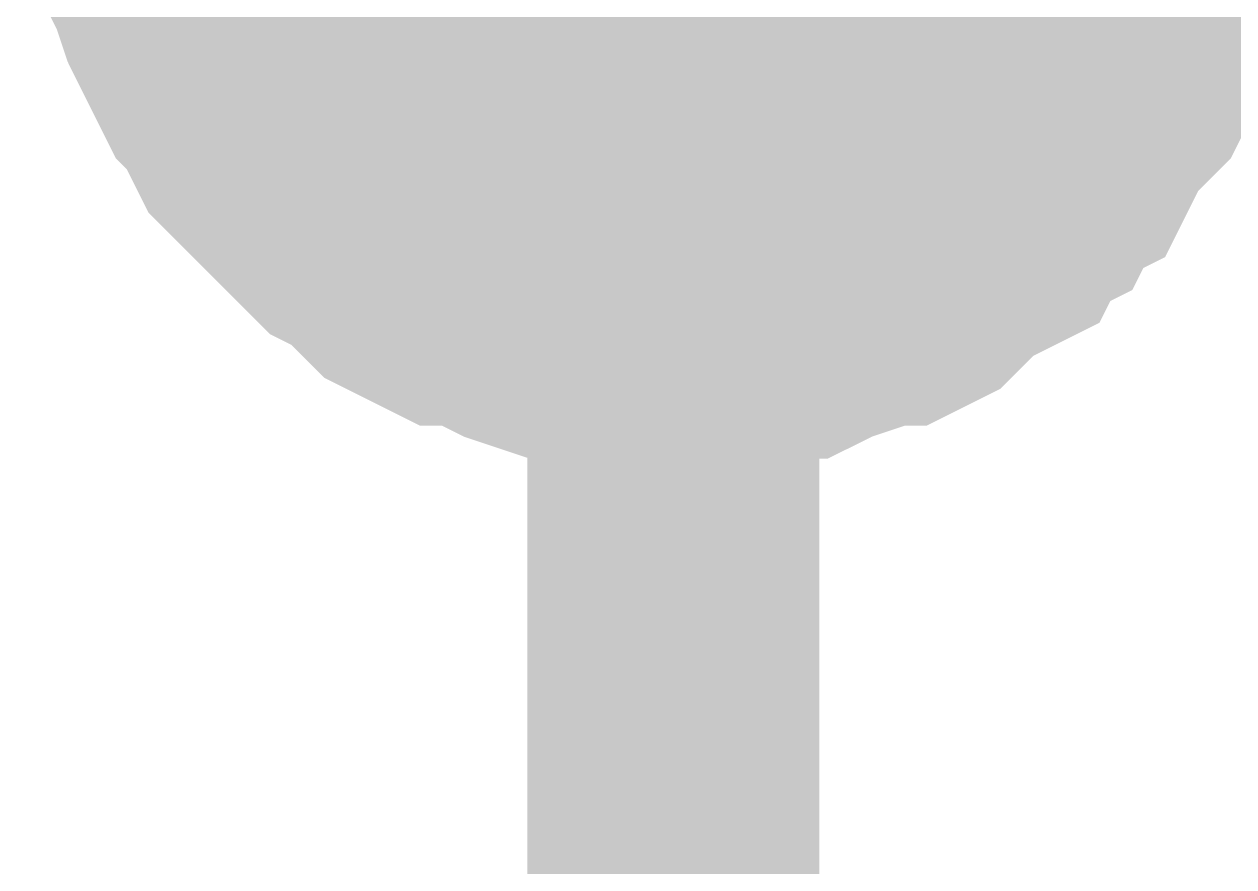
# Model space of a CAD drawing. Header units: inches. Extents: x 0 to 9.51, y -0.01 to 7.51.
# Drawn here: x 5.57394 to 5.62282, y 5.15773 to 5.19178 of the extents above; entities that cross this region are included whole.
import ezdxf

# ---------------------------------------------------------------- set-up
doc = ezdxf.new("R2010")
doc.units = ezdxf.units.IN
doc.header["$MEASUREMENT"] = 0
doc.layers.add('Sheet', color=255, linetype='Continuous')

msp = doc.modelspace()

# ---------------------------------------------------------------- linework, layer by layer
at = {"layer": 'Sheet'}
msp.add_lwpolyline([(5.59, 5.2, 0.02, 0.02, 1), (5.61, 5.2, 0.02, 0.02, 1)], format="xyseb", close=True, dxfattribs=at)
for points in [[(5.600172, 5.199587, 0.0118, 0.0118, 0), (5.600172, 4.399617, 0.0118, 0.0118, 0)], [(5.600172, 5.179688, 0.0118, 0.0118, 0), (5.599288, 5.179688, 0.0118, 0.0118, 0), (5.597962, 5.179688, 0.0118, 0.0118, 0), (5.597077, 5.18013, 0.0118, 0.0118, 0), (5.596193, 5.18013, 0.0118, 0.0118, 0), (5.595309, 5.18013, 0.0118, 0.0118, 0), (5.593983, 5.180572, 0.0118, 0.0118, 0), (5.593098, 5.181014, 0.0118, 0.0118, 0), (5.592214, 5.181456, 0.0118, 0.0118, 0), (5.59133, 5.181456, 0.0118, 0.0118, 0), (5.590446, 5.181899, 0.0118, 0.0118, 0), (5.589562, 5.182341, 0.0118, 0.0118, 0), (5.588677, 5.183225, 0.0118, 0.0118, 0), (5.588235, 5.183667, 0.0118, 0.0118, 0), (5.587351, 5.18411, 0.0118, 0.0118, 0), (5.586467, 5.184994, 0.0118, 0.0118, 0), (5.586025, 5.185436, 0.0118, 0.0118, 0), (5.585141, 5.186321, 0.0118, 0.0118, 0), (5.584698, 5.186763, 0.0118, 0.0118, 0), (5.583814, 5.187647, 0.0118, 0.0118, 0), (5.583372, 5.188532, 0.0118, 0.0118, 0), (5.58293, 5.189416, 0.0118, 0.0118, 0), (5.582488, 5.189858, 0.0118, 0.0118, 0), (5.582046, 5.190743, 0.0118, 0.0118, 0), (5.581604, 5.191627, 0.0118, 0.0118, 0), (5.581162, 5.192512, 0.0118, 0.0118, 0), (5.580719, 5.193838, 0.0118, 0.0118, 0), (5.580277, 5.194723, 0.0118, 0.0118, 0), (5.580277, 5.195607, 0.0118, 0.0118, 0), (5.580277, 5.196492, 0.0118, 0.0118, 0), (5.579835, 5.197376, 0.0118, 0.0118, 0), (5.579835, 5.198703, 0.0118, 0.0118, 0)], [(5.600172, 5.179688, 0.0118, 0.0118, 0), (5.599288, 5.179688, 0.0118, 0.0118, 0), (5.597962, 5.179688, 0.0118, 0.0118, 0), (5.597077, 5.18013, 0.0118, 0.0118, 0), (5.596193, 5.18013, 0.0118, 0.0118, 0), (5.595309, 5.18013, 0.0118, 0.0118, 0), (5.593983, 5.180572, 0.0118, 0.0118, 0), (5.593098, 5.181014, 0.0118, 0.0118, 0), (5.592214, 5.181456, 0.0118, 0.0118, 0), (5.59133, 5.181456, 0.0118, 0.0118, 0), (5.590446, 5.181899, 0.0118, 0.0118, 0), (5.589562, 5.182341, 0.0118, 0.0118, 0), (5.588677, 5.183225, 0.0118, 0.0118, 0), (5.588235, 5.183667, 0.0118, 0.0118, 0), (5.587351, 5.18411, 0.0118, 0.0118, 0), (5.586467, 5.184994, 0.0118, 0.0118, 0), (5.586025, 5.185436, 0.0118, 0.0118, 0), (5.585141, 5.186321, 0.0118, 0.0118, 0), (5.584698, 5.186763, 0.0118, 0.0118, 0), (5.583814, 5.187647, 0.0118, 0.0118, 0), (5.583372, 5.188532, 0.0118, 0.0118, 0), (5.58293, 5.189416, 0.0118, 0.0118, 0), (5.582488, 5.189858, 0.0118, 0.0118, 0), (5.582046, 5.190743, 0.0118, 0.0118, 0), (5.581604, 5.191627, 0.0118, 0.0118, 0), (5.581162, 5.192512, 0.0118, 0.0118, 0), (5.580719, 5.193838, 0.0118, 0.0118, 0), (5.580277, 5.194723, 0.0118, 0.0118, 0), (5.580277, 5.195607, 0.0118, 0.0118, 0), (5.580277, 5.196492, 0.0118, 0.0118, 0), (5.579835, 5.197376, 0.0118, 0.0118, 0), (5.579835, 5.198703, 0.0118, 0.0118, 0)], [(5.600172, 5.179688, 0.0118, 0.0118, 0), (5.599288, 5.179688, 0.0118, 0.0118, 0), (5.597962, 5.179688, 0.0118, 0.0118, 0), (5.597077, 5.18013, 0.0118, 0.0118, 0), (5.596193, 5.18013, 0.0118, 0.0118, 0), (5.595309, 5.18013, 0.0118, 0.0118, 0), (5.593983, 5.180572, 0.0118, 0.0118, 0), (5.593098, 5.181014, 0.0118, 0.0118, 0), (5.592214, 5.181456, 0.0118, 0.0118, 0), (5.59133, 5.181456, 0.0118, 0.0118, 0), (5.590446, 5.181899, 0.0118, 0.0118, 0), (5.589562, 5.182341, 0.0118, 0.0118, 0), (5.588677, 5.183225, 0.0118, 0.0118, 0), (5.588235, 5.183667, 0.0118, 0.0118, 0), (5.587351, 5.18411, 0.0118, 0.0118, 0), (5.586467, 5.184994, 0.0118, 0.0118, 0), (5.586025, 5.185436, 0.0118, 0.0118, 0), (5.585141, 5.186321, 0.0118, 0.0118, 0), (5.584698, 5.186763, 0.0118, 0.0118, 0), (5.583814, 5.187647, 0.0118, 0.0118, 0), (5.583372, 5.188532, 0.0118, 0.0118, 0), (5.58293, 5.189416, 0.0118, 0.0118, 0), (5.582488, 5.189858, 0.0118, 0.0118, 0), (5.582046, 5.190743, 0.0118, 0.0118, 0), (5.581604, 5.191627, 0.0118, 0.0118, 0), (5.581162, 5.192512, 0.0118, 0.0118, 0), (5.580719, 5.193838, 0.0118, 0.0118, 0), (5.580277, 5.194723, 0.0118, 0.0118, 0), (5.580277, 5.195607, 0.0118, 0.0118, 0), (5.580277, 5.196492, 0.0118, 0.0118, 0), (5.579835, 5.197376, 0.0118, 0.0118, 0), (5.579835, 5.198703, 0.0118, 0.0118, 0)], [(5.600172, 5.179688, 0.0118, 0.0118, 0), (5.599288, 5.179688, 0.0118, 0.0118, 0), (5.597962, 5.179688, 0.0118, 0.0118, 0), (5.597077, 5.18013, 0.0118, 0.0118, 0), (5.596193, 5.18013, 0.0118, 0.0118, 0), (5.595309, 5.18013, 0.0118, 0.0118, 0), (5.593983, 5.180572, 0.0118, 0.0118, 0), (5.593098, 5.181014, 0.0118, 0.0118, 0), (5.592214, 5.181456, 0.0118, 0.0118, 0), (5.59133, 5.181456, 0.0118, 0.0118, 0), (5.590446, 5.181899, 0.0118, 0.0118, 0), (5.589562, 5.182341, 0.0118, 0.0118, 0), (5.588677, 5.183225, 0.0118, 0.0118, 0), (5.588235, 5.183667, 0.0118, 0.0118, 0), (5.587351, 5.18411, 0.0118, 0.0118, 0), (5.586467, 5.184994, 0.0118, 0.0118, 0), (5.586025, 5.185436, 0.0118, 0.0118, 0), (5.585141, 5.186321, 0.0118, 0.0118, 0), (5.584698, 5.186763, 0.0118, 0.0118, 0), (5.583814, 5.187647, 0.0118, 0.0118, 0), (5.583372, 5.188532, 0.0118, 0.0118, 0), (5.58293, 5.189416, 0.0118, 0.0118, 0), (5.582488, 5.189858, 0.0118, 0.0118, 0), (5.582046, 5.190743, 0.0118, 0.0118, 0), (5.581604, 5.191627, 0.0118, 0.0118, 0), (5.581162, 5.192512, 0.0118, 0.0118, 0), (5.580719, 5.193838, 0.0118, 0.0118, 0), (5.580277, 5.194723, 0.0118, 0.0118, 0), (5.580277, 5.195607, 0.0118, 0.0118, 0), (5.580277, 5.196492, 0.0118, 0.0118, 0), (5.579835, 5.197376, 0.0118, 0.0118, 0), (5.579835, 5.198703, 0.0118, 0.0118, 0)], [(5.600172, 5.179688, 0.0118, 0.0118, 0), (5.599288, 5.179688, 0.0118, 0.0118, 0), (5.597962, 5.179688, 0.0118, 0.0118, 0), (5.597077, 5.18013, 0.0118, 0.0118, 0), (5.596193, 5.18013, 0.0118, 0.0118, 0), (5.595309, 5.18013, 0.0118, 0.0118, 0), (5.593983, 5.180572, 0.0118, 0.0118, 0), (5.593098, 5.181014, 0.0118, 0.0118, 0), (5.592214, 5.181456, 0.0118, 0.0118, 0), (5.59133, 5.181456, 0.0118, 0.0118, 0), (5.590446, 5.181899, 0.0118, 0.0118, 0), (5.589562, 5.182341, 0.0118, 0.0118, 0), (5.588677, 5.183225, 0.0118, 0.0118, 0), (5.588235, 5.183667, 0.0118, 0.0118, 0), (5.587351, 5.18411, 0.0118, 0.0118, 0), (5.586467, 5.184994, 0.0118, 0.0118, 0), (5.586025, 5.185436, 0.0118, 0.0118, 0), (5.585141, 5.186321, 0.0118, 0.0118, 0), (5.584698, 5.186763, 0.0118, 0.0118, 0), (5.583814, 5.187647, 0.0118, 0.0118, 0), (5.583372, 5.188532, 0.0118, 0.0118, 0), (5.58293, 5.189416, 0.0118, 0.0118, 0), (5.582488, 5.189858, 0.0118, 0.0118, 0), (5.582046, 5.190743, 0.0118, 0.0118, 0), (5.581604, 5.191627, 0.0118, 0.0118, 0), (5.581162, 5.192512, 0.0118, 0.0118, 0), (5.580719, 5.193838, 0.0118, 0.0118, 0), (5.580277, 5.194723, 0.0118, 0.0118, 0), (5.580277, 5.195607, 0.0118, 0.0118, 0), (5.580277, 5.196492, 0.0118, 0.0118, 0), (5.579835, 5.197376, 0.0118, 0.0118, 0), (5.579835, 5.198703, 0.0118, 0.0118, 0)], [(5.600172, 5.179688, 0.0118, 0.0118, 0), (5.599288, 5.179688, 0.0118, 0.0118, 0), (5.597962, 5.179688, 0.0118, 0.0118, 0), (5.597077, 5.18013, 0.0118, 0.0118, 0), (5.596193, 5.18013, 0.0118, 0.0118, 0), (5.595309, 5.18013, 0.0118, 0.0118, 0), (5.593983, 5.180572, 0.0118, 0.0118, 0), (5.593098, 5.181014, 0.0118, 0.0118, 0), (5.592214, 5.181456, 0.0118, 0.0118, 0), (5.59133, 5.181456, 0.0118, 0.0118, 0), (5.590446, 5.181899, 0.0118, 0.0118, 0), (5.589562, 5.182341, 0.0118, 0.0118, 0), (5.588677, 5.183225, 0.0118, 0.0118, 0), (5.588235, 5.183667, 0.0118, 0.0118, 0), (5.587351, 5.18411, 0.0118, 0.0118, 0), (5.586467, 5.184994, 0.0118, 0.0118, 0), (5.586025, 5.185436, 0.0118, 0.0118, 0), (5.585141, 5.186321, 0.0118, 0.0118, 0), (5.584698, 5.186763, 0.0118, 0.0118, 0), (5.583814, 5.187647, 0.0118, 0.0118, 0), (5.583372, 5.188532, 0.0118, 0.0118, 0), (5.58293, 5.189416, 0.0118, 0.0118, 0), (5.582488, 5.189858, 0.0118, 0.0118, 0), (5.582046, 5.190743, 0.0118, 0.0118, 0), (5.581604, 5.191627, 0.0118, 0.0118, 0), (5.581162, 5.192512, 0.0118, 0.0118, 0), (5.580719, 5.193838, 0.0118, 0.0118, 0), (5.580277, 5.194723, 0.0118, 0.0118, 0), (5.580277, 5.195607, 0.0118, 0.0118, 0), (5.580277, 5.196492, 0.0118, 0.0118, 0), (5.579835, 5.197376, 0.0118, 0.0118, 0), (5.579835, 5.198703, 0.0118, 0.0118, 0)], [(5.620067, 5.198703, 0.0118, 0.0118, 0), (5.620067, 5.197376, 0.0118, 0.0118, 0), (5.619625, 5.196492, 0.0118, 0.0118, 0), (5.619625, 5.195607, 0.0118, 0.0118, 0), (5.619625, 5.194723, 0.0118, 0.0118, 0), (5.619183, 5.193838, 0.0118, 0.0118, 0), (5.618741, 5.192512, 0.0118, 0.0118, 0), (5.618299, 5.191627, 0.0118, 0.0118, 0), (5.618299, 5.190743, 0.0118, 0.0118, 0), (5.617856, 5.189858, 0.0118, 0.0118, 0), (5.617414, 5.189416, 0.0118, 0.0118, 0), (5.61653, 5.188532, 0.0118, 0.0118, 0), (5.616088, 5.187647, 0.0118, 0.0118, 0), (5.615646, 5.186763, 0.0118, 0.0118, 0), (5.614762, 5.186321, 0.0118, 0.0118, 0), (5.61432, 5.185436, 0.0118, 0.0118, 0), (5.613435, 5.184994, 0.0118, 0.0118, 0), (5.612993, 5.18411, 0.0118, 0.0118, 0), (5.612109, 5.183667, 0.0118, 0.0118, 0), (5.611225, 5.183225, 0.0118, 0.0118, 0), (5.610341, 5.182341, 0.0118, 0.0118, 0), (5.609899, 5.181899, 0.0118, 0.0118, 0), (5.609014, 5.181456, 0.0118, 0.0118, 0), (5.60813, 5.181456, 0.0118, 0.0118, 0), (5.607246, 5.181014, 0.0118, 0.0118, 0), (5.60592, 5.180572, 0.0118, 0.0118, 0), (5.605035, 5.18013, 0.0118, 0.0118, 0), (5.604151, 5.18013, 0.0118, 0.0118, 0), (5.603267, 5.18013, 0.0118, 0.0118, 0), (5.602383, 5.179688, 0.0118, 0.0118, 0), (5.601056, 5.179688, 0.0118, 0.0118, 0), (5.600172, 5.179688, 0.0118, 0.0118, 0)], [(5.620067, 5.198703, 0.0118, 0.0118, 0), (5.620067, 5.197376, 0.0118, 0.0118, 0), (5.619625, 5.196492, 0.0118, 0.0118, 0), (5.619625, 5.195607, 0.0118, 0.0118, 0), (5.619625, 5.194723, 0.0118, 0.0118, 0), (5.619183, 5.193838, 0.0118, 0.0118, 0), (5.618741, 5.192512, 0.0118, 0.0118, 0), (5.618299, 5.191627, 0.0118, 0.0118, 0), (5.618299, 5.190743, 0.0118, 0.0118, 0), (5.617856, 5.189858, 0.0118, 0.0118, 0), (5.617414, 5.189416, 0.0118, 0.0118, 0), (5.61653, 5.188532, 0.0118, 0.0118, 0), (5.616088, 5.187647, 0.0118, 0.0118, 0), (5.615646, 5.186763, 0.0118, 0.0118, 0), (5.614762, 5.186321, 0.0118, 0.0118, 0), (5.61432, 5.185436, 0.0118, 0.0118, 0), (5.613435, 5.184994, 0.0118, 0.0118, 0), (5.612993, 5.18411, 0.0118, 0.0118, 0), (5.612109, 5.183667, 0.0118, 0.0118, 0), (5.611225, 5.183225, 0.0118, 0.0118, 0), (5.610341, 5.182341, 0.0118, 0.0118, 0), (5.609899, 5.181899, 0.0118, 0.0118, 0), (5.609014, 5.181456, 0.0118, 0.0118, 0), (5.60813, 5.181456, 0.0118, 0.0118, 0), (5.607246, 5.181014, 0.0118, 0.0118, 0), (5.60592, 5.180572, 0.0118, 0.0118, 0), (5.605035, 5.18013, 0.0118, 0.0118, 0), (5.604151, 5.18013, 0.0118, 0.0118, 0), (5.603267, 5.18013, 0.0118, 0.0118, 0), (5.602383, 5.179688, 0.0118, 0.0118, 0), (5.601056, 5.179688, 0.0118, 0.0118, 0), (5.600172, 5.179688, 0.0118, 0.0118, 0)], [(5.620067, 5.198703, 0.0118, 0.0118, 0), (5.620067, 5.197376, 0.0118, 0.0118, 0), (5.619625, 5.196492, 0.0118, 0.0118, 0), (5.619625, 5.195607, 0.0118, 0.0118, 0), (5.619625, 5.194723, 0.0118, 0.0118, 0), (5.619183, 5.193838, 0.0118, 0.0118, 0), (5.618741, 5.192512, 0.0118, 0.0118, 0), (5.618299, 5.191627, 0.0118, 0.0118, 0), (5.618299, 5.190743, 0.0118, 0.0118, 0), (5.617856, 5.189858, 0.0118, 0.0118, 0), (5.617414, 5.189416, 0.0118, 0.0118, 0), (5.61653, 5.188532, 0.0118, 0.0118, 0), (5.616088, 5.187647, 0.0118, 0.0118, 0), (5.615646, 5.186763, 0.0118, 0.0118, 0), (5.614762, 5.186321, 0.0118, 0.0118, 0), (5.61432, 5.185436, 0.0118, 0.0118, 0), (5.613435, 5.184994, 0.0118, 0.0118, 0), (5.612993, 5.18411, 0.0118, 0.0118, 0), (5.612109, 5.183667, 0.0118, 0.0118, 0), (5.611225, 5.183225, 0.0118, 0.0118, 0), (5.610341, 5.182341, 0.0118, 0.0118, 0), (5.609899, 5.181899, 0.0118, 0.0118, 0), (5.609014, 5.181456, 0.0118, 0.0118, 0), (5.60813, 5.181456, 0.0118, 0.0118, 0), (5.607246, 5.181014, 0.0118, 0.0118, 0), (5.60592, 5.180572, 0.0118, 0.0118, 0), (5.605035, 5.18013, 0.0118, 0.0118, 0), (5.604151, 5.18013, 0.0118, 0.0118, 0), (5.603267, 5.18013, 0.0118, 0.0118, 0), (5.602383, 5.179688, 0.0118, 0.0118, 0), (5.601056, 5.179688, 0.0118, 0.0118, 0), (5.600172, 5.179688, 0.0118, 0.0118, 0)], [(5.620067, 5.198703, 0.0118, 0.0118, 0), (5.620067, 5.197376, 0.0118, 0.0118, 0), (5.619625, 5.196492, 0.0118, 0.0118, 0), (5.619625, 5.195607, 0.0118, 0.0118, 0), (5.619625, 5.194723, 0.0118, 0.0118, 0), (5.619183, 5.193838, 0.0118, 0.0118, 0), (5.618741, 5.192512, 0.0118, 0.0118, 0), (5.618299, 5.191627, 0.0118, 0.0118, 0), (5.618299, 5.190743, 0.0118, 0.0118, 0), (5.617856, 5.189858, 0.0118, 0.0118, 0), (5.617414, 5.189416, 0.0118, 0.0118, 0), (5.61653, 5.188532, 0.0118, 0.0118, 0), (5.616088, 5.187647, 0.0118, 0.0118, 0), (5.615646, 5.186763, 0.0118, 0.0118, 0), (5.614762, 5.186321, 0.0118, 0.0118, 0), (5.61432, 5.185436, 0.0118, 0.0118, 0), (5.613435, 5.184994, 0.0118, 0.0118, 0), (5.612993, 5.18411, 0.0118, 0.0118, 0), (5.612109, 5.183667, 0.0118, 0.0118, 0), (5.611225, 5.183225, 0.0118, 0.0118, 0), (5.610341, 5.182341, 0.0118, 0.0118, 0), (5.609899, 5.181899, 0.0118, 0.0118, 0), (5.609014, 5.181456, 0.0118, 0.0118, 0), (5.60813, 5.181456, 0.0118, 0.0118, 0), (5.607246, 5.181014, 0.0118, 0.0118, 0), (5.60592, 5.180572, 0.0118, 0.0118, 0), (5.605035, 5.18013, 0.0118, 0.0118, 0), (5.604151, 5.18013, 0.0118, 0.0118, 0), (5.603267, 5.18013, 0.0118, 0.0118, 0), (5.602383, 5.179688, 0.0118, 0.0118, 0), (5.601056, 5.179688, 0.0118, 0.0118, 0), (5.600172, 5.179688, 0.0118, 0.0118, 0)], [(5.620067, 5.198703, 0.0118, 0.0118, 0), (5.620067, 5.197376, 0.0118, 0.0118, 0), (5.619625, 5.196492, 0.0118, 0.0118, 0), (5.619625, 5.195607, 0.0118, 0.0118, 0), (5.619625, 5.194723, 0.0118, 0.0118, 0), (5.619183, 5.193838, 0.0118, 0.0118, 0), (5.618741, 5.192512, 0.0118, 0.0118, 0), (5.618299, 5.191627, 0.0118, 0.0118, 0), (5.618299, 5.190743, 0.0118, 0.0118, 0), (5.617856, 5.189858, 0.0118, 0.0118, 0), (5.617414, 5.189416, 0.0118, 0.0118, 0), (5.61653, 5.188532, 0.0118, 0.0118, 0), (5.616088, 5.187647, 0.0118, 0.0118, 0), (5.615646, 5.186763, 0.0118, 0.0118, 0), (5.614762, 5.186321, 0.0118, 0.0118, 0), (5.61432, 5.185436, 0.0118, 0.0118, 0), (5.613435, 5.184994, 0.0118, 0.0118, 0), (5.612993, 5.18411, 0.0118, 0.0118, 0), (5.612109, 5.183667, 0.0118, 0.0118, 0), (5.611225, 5.183225, 0.0118, 0.0118, 0), (5.610341, 5.182341, 0.0118, 0.0118, 0), (5.609899, 5.181899, 0.0118, 0.0118, 0), (5.609014, 5.181456, 0.0118, 0.0118, 0), (5.60813, 5.181456, 0.0118, 0.0118, 0), (5.607246, 5.181014, 0.0118, 0.0118, 0), (5.60592, 5.180572, 0.0118, 0.0118, 0), (5.605035, 5.18013, 0.0118, 0.0118, 0), (5.604151, 5.18013, 0.0118, 0.0118, 0), (5.603267, 5.18013, 0.0118, 0.0118, 0), (5.602383, 5.179688, 0.0118, 0.0118, 0), (5.601056, 5.179688, 0.0118, 0.0118, 0), (5.600172, 5.179688, 0.0118, 0.0118, 0)], [(5.620067, 5.198703, 0.0118, 0.0118, 0), (5.620067, 5.197376, 0.0118, 0.0118, 0), (5.619625, 5.196492, 0.0118, 0.0118, 0), (5.619625, 5.195607, 0.0118, 0.0118, 0), (5.619625, 5.194723, 0.0118, 0.0118, 0), (5.619183, 5.193838, 0.0118, 0.0118, 0), (5.618741, 5.192512, 0.0118, 0.0118, 0), (5.618299, 5.191627, 0.0118, 0.0118, 0), (5.618299, 5.190743, 0.0118, 0.0118, 0), (5.617856, 5.189858, 0.0118, 0.0118, 0), (5.617414, 5.189416, 0.0118, 0.0118, 0), (5.61653, 5.188532, 0.0118, 0.0118, 0), (5.616088, 5.187647, 0.0118, 0.0118, 0), (5.615646, 5.186763, 0.0118, 0.0118, 0), (5.614762, 5.186321, 0.0118, 0.0118, 0), (5.61432, 5.185436, 0.0118, 0.0118, 0), (5.613435, 5.184994, 0.0118, 0.0118, 0), (5.612993, 5.18411, 0.0118, 0.0118, 0), (5.612109, 5.183667, 0.0118, 0.0118, 0), (5.611225, 5.183225, 0.0118, 0.0118, 0), (5.610341, 5.182341, 0.0118, 0.0118, 0), (5.609899, 5.181899, 0.0118, 0.0118, 0), (5.609014, 5.181456, 0.0118, 0.0118, 0), (5.60813, 5.181456, 0.0118, 0.0118, 0), (5.607246, 5.181014, 0.0118, 0.0118, 0), (5.60592, 5.180572, 0.0118, 0.0118, 0), (5.605035, 5.18013, 0.0118, 0.0118, 0), (5.604151, 5.18013, 0.0118, 0.0118, 0), (5.603267, 5.18013, 0.0118, 0.0118, 0), (5.602383, 5.179688, 0.0118, 0.0118, 0), (5.601056, 5.179688, 0.0118, 0.0118, 0), (5.600172, 5.179688, 0.0118, 0.0118, 0)], [(5.600172, 5.179688, 0.0039, 0.0039, 0), (5.599288, 5.179688, 0.0039, 0.0039, 0), (5.597962, 5.179688, 0.0039, 0.0039, 0), (5.597077, 5.18013, 0.0039, 0.0039, 0), (5.596193, 5.18013, 0.0039, 0.0039, 0), (5.595309, 5.18013, 0.0039, 0.0039, 0), (5.593983, 5.180572, 0.0039, 0.0039, 0), (5.593098, 5.181014, 0.0039, 0.0039, 0), (5.592214, 5.181456, 0.0039, 0.0039, 0), (5.59133, 5.181456, 0.0039, 0.0039, 0), (5.590446, 5.181899, 0.0039, 0.0039, 0), (5.589562, 5.182341, 0.0039, 0.0039, 0), (5.588677, 5.183225, 0.0039, 0.0039, 0), (5.588235, 5.183667, 0.0039, 0.0039, 0), (5.587351, 5.18411, 0.0039, 0.0039, 0), (5.586467, 5.184994, 0.0039, 0.0039, 0), (5.586025, 5.185436, 0.0039, 0.0039, 0), (5.585141, 5.186321, 0.0039, 0.0039, 0), (5.584698, 5.186763, 0.0039, 0.0039, 0), (5.583814, 5.187647, 0.0039, 0.0039, 0), (5.583372, 5.188532, 0.0039, 0.0039, 0), (5.58293, 5.189416, 0.0039, 0.0039, 0), (5.582488, 5.189858, 0.0039, 0.0039, 0), (5.582046, 5.190743, 0.0039, 0.0039, 0), (5.581604, 5.191627, 0.0039, 0.0039, 0), (5.581162, 5.192512, 0.0039, 0.0039, 0), (5.580719, 5.193838, 0.0039, 0.0039, 0)], [(5.600172, 5.179688, 0.0039, 0.0039, 0), (5.599288, 5.179688, 0.0039, 0.0039, 0), (5.597962, 5.179688, 0.0039, 0.0039, 0), (5.597077, 5.18013, 0.0039, 0.0039, 0), (5.596193, 5.18013, 0.0039, 0.0039, 0), (5.595309, 5.18013, 0.0039, 0.0039, 0), (5.593983, 5.180572, 0.0039, 0.0039, 0), (5.593098, 5.181014, 0.0039, 0.0039, 0), (5.592214, 5.181456, 0.0039, 0.0039, 0), (5.59133, 5.181456, 0.0039, 0.0039, 0), (5.590446, 5.181899, 0.0039, 0.0039, 0), (5.589562, 5.182341, 0.0039, 0.0039, 0), (5.588677, 5.183225, 0.0039, 0.0039, 0), (5.588235, 5.183667, 0.0039, 0.0039, 0), (5.587351, 5.18411, 0.0039, 0.0039, 0), (5.586467, 5.184994, 0.0039, 0.0039, 0), (5.586025, 5.185436, 0.0039, 0.0039, 0), (5.585141, 5.186321, 0.0039, 0.0039, 0), (5.584698, 5.186763, 0.0039, 0.0039, 0), (5.583814, 5.187647, 0.0039, 0.0039, 0), (5.583372, 5.188532, 0.0039, 0.0039, 0), (5.58293, 5.189416, 0.0039, 0.0039, 0), (5.582488, 5.189858, 0.0039, 0.0039, 0), (5.582046, 5.190743, 0.0039, 0.0039, 0), (5.581604, 5.191627, 0.0039, 0.0039, 0), (5.581162, 5.192512, 0.0039, 0.0039, 0), (5.580719, 5.193838, 0.0039, 0.0039, 0)], [(5.600172, 5.179688, 0.0039, 0.0039, 0), (5.599288, 5.179688, 0.0039, 0.0039, 0), (5.597962, 5.179688, 0.0039, 0.0039, 0), (5.597077, 5.18013, 0.0039, 0.0039, 0), (5.596193, 5.18013, 0.0039, 0.0039, 0), (5.595309, 5.18013, 0.0039, 0.0039, 0), (5.593983, 5.180572, 0.0039, 0.0039, 0), (5.593098, 5.181014, 0.0039, 0.0039, 0), (5.592214, 5.181456, 0.0039, 0.0039, 0), (5.59133, 5.181456, 0.0039, 0.0039, 0), (5.590446, 5.181899, 0.0039, 0.0039, 0), (5.589562, 5.182341, 0.0039, 0.0039, 0), (5.588677, 5.183225, 0.0039, 0.0039, 0), (5.588235, 5.183667, 0.0039, 0.0039, 0), (5.587351, 5.18411, 0.0039, 0.0039, 0), (5.586467, 5.184994, 0.0039, 0.0039, 0), (5.586025, 5.185436, 0.0039, 0.0039, 0), (5.585141, 5.186321, 0.0039, 0.0039, 0), (5.584698, 5.186763, 0.0039, 0.0039, 0), (5.583814, 5.187647, 0.0039, 0.0039, 0), (5.583372, 5.188532, 0.0039, 0.0039, 0), (5.58293, 5.189416, 0.0039, 0.0039, 0), (5.582488, 5.189858, 0.0039, 0.0039, 0), (5.582046, 5.190743, 0.0039, 0.0039, 0), (5.581604, 5.191627, 0.0039, 0.0039, 0), (5.581162, 5.192512, 0.0039, 0.0039, 0), (5.580719, 5.193838, 0.0039, 0.0039, 0)], [(5.600172, 5.179688, 0.0039, 0.0039, 0), (5.599288, 5.179688, 0.0039, 0.0039, 0), (5.597962, 5.179688, 0.0039, 0.0039, 0), (5.597077, 5.18013, 0.0039, 0.0039, 0), (5.596193, 5.18013, 0.0039, 0.0039, 0), (5.595309, 5.18013, 0.0039, 0.0039, 0), (5.593983, 5.180572, 0.0039, 0.0039, 0), (5.593098, 5.181014, 0.0039, 0.0039, 0), (5.592214, 5.181456, 0.0039, 0.0039, 0), (5.59133, 5.181456, 0.0039, 0.0039, 0), (5.590446, 5.181899, 0.0039, 0.0039, 0), (5.589562, 5.182341, 0.0039, 0.0039, 0), (5.588677, 5.183225, 0.0039, 0.0039, 0), (5.588235, 5.183667, 0.0039, 0.0039, 0), (5.587351, 5.18411, 0.0039, 0.0039, 0), (5.586467, 5.184994, 0.0039, 0.0039, 0), (5.586025, 5.185436, 0.0039, 0.0039, 0), (5.585141, 5.186321, 0.0039, 0.0039, 0), (5.584698, 5.186763, 0.0039, 0.0039, 0), (5.583814, 5.187647, 0.0039, 0.0039, 0), (5.583372, 5.188532, 0.0039, 0.0039, 0), (5.58293, 5.189416, 0.0039, 0.0039, 0), (5.582488, 5.189858, 0.0039, 0.0039, 0), (5.582046, 5.190743, 0.0039, 0.0039, 0), (5.581604, 5.191627, 0.0039, 0.0039, 0), (5.581162, 5.192512, 0.0039, 0.0039, 0), (5.580719, 5.193838, 0.0039, 0.0039, 0)], [(5.600172, 5.179688, 0.0039, 0.0039, 0), (5.599288, 5.179688, 0.0039, 0.0039, 0), (5.597962, 5.179688, 0.0039, 0.0039, 0), (5.597077, 5.18013, 0.0039, 0.0039, 0), (5.596193, 5.18013, 0.0039, 0.0039, 0), (5.595309, 5.18013, 0.0039, 0.0039, 0), (5.593983, 5.180572, 0.0039, 0.0039, 0), (5.593098, 5.181014, 0.0039, 0.0039, 0), (5.592214, 5.181456, 0.0039, 0.0039, 0), (5.59133, 5.181456, 0.0039, 0.0039, 0), (5.590446, 5.181899, 0.0039, 0.0039, 0), (5.589562, 5.182341, 0.0039, 0.0039, 0), (5.588677, 5.183225, 0.0039, 0.0039, 0), (5.588235, 5.183667, 0.0039, 0.0039, 0), (5.587351, 5.18411, 0.0039, 0.0039, 0), (5.586467, 5.184994, 0.0039, 0.0039, 0), (5.586025, 5.185436, 0.0039, 0.0039, 0), (5.585141, 5.186321, 0.0039, 0.0039, 0), (5.584698, 5.186763, 0.0039, 0.0039, 0), (5.583814, 5.187647, 0.0039, 0.0039, 0), (5.583372, 5.188532, 0.0039, 0.0039, 0), (5.58293, 5.189416, 0.0039, 0.0039, 0), (5.582488, 5.189858, 0.0039, 0.0039, 0), (5.582046, 5.190743, 0.0039, 0.0039, 0), (5.581604, 5.191627, 0.0039, 0.0039, 0), (5.581162, 5.192512, 0.0039, 0.0039, 0), (5.580719, 5.193838, 0.0039, 0.0039, 0)], [(5.600172, 5.179688, 0.0039, 0.0039, 0), (5.599288, 5.179688, 0.0039, 0.0039, 0), (5.597962, 5.179688, 0.0039, 0.0039, 0), (5.597077, 5.18013, 0.0039, 0.0039, 0), (5.596193, 5.18013, 0.0039, 0.0039, 0), (5.595309, 5.18013, 0.0039, 0.0039, 0), (5.593983, 5.180572, 0.0039, 0.0039, 0), (5.593098, 5.181014, 0.0039, 0.0039, 0), (5.592214, 5.181456, 0.0039, 0.0039, 0), (5.59133, 5.181456, 0.0039, 0.0039, 0), (5.590446, 5.181899, 0.0039, 0.0039, 0), (5.589562, 5.182341, 0.0039, 0.0039, 0), (5.588677, 5.183225, 0.0039, 0.0039, 0), (5.588235, 5.183667, 0.0039, 0.0039, 0), (5.587351, 5.18411, 0.0039, 0.0039, 0), (5.586467, 5.184994, 0.0039, 0.0039, 0), (5.586025, 5.185436, 0.0039, 0.0039, 0), (5.585141, 5.186321, 0.0039, 0.0039, 0), (5.584698, 5.186763, 0.0039, 0.0039, 0), (5.583814, 5.187647, 0.0039, 0.0039, 0), (5.583372, 5.188532, 0.0039, 0.0039, 0), (5.58293, 5.189416, 0.0039, 0.0039, 0), (5.582488, 5.189858, 0.0039, 0.0039, 0), (5.582046, 5.190743, 0.0039, 0.0039, 0), (5.581604, 5.191627, 0.0039, 0.0039, 0), (5.581162, 5.192512, 0.0039, 0.0039, 0), (5.580719, 5.193838, 0.0039, 0.0039, 0)], [(5.619183, 5.193838, 0.0039, 0.0039, 0), (5.618741, 5.192512, 0.0039, 0.0039, 0), (5.618299, 5.191627, 0.0039, 0.0039, 0), (5.618299, 5.190743, 0.0039, 0.0039, 0), (5.617856, 5.189858, 0.0039, 0.0039, 0), (5.617414, 5.189416, 0.0039, 0.0039, 0), (5.61653, 5.188532, 0.0039, 0.0039, 0), (5.616088, 5.187647, 0.0039, 0.0039, 0), (5.615646, 5.186763, 0.0039, 0.0039, 0), (5.614762, 5.186321, 0.0039, 0.0039, 0), (5.61432, 5.185436, 0.0039, 0.0039, 0), (5.613435, 5.184994, 0.0039, 0.0039, 0), (5.612993, 5.18411, 0.0039, 0.0039, 0), (5.612109, 5.183667, 0.0039, 0.0039, 0), (5.611225, 5.183225, 0.0039, 0.0039, 0), (5.610341, 5.182341, 0.0039, 0.0039, 0), (5.609899, 5.181899, 0.0039, 0.0039, 0), (5.609014, 5.181456, 0.0039, 0.0039, 0), (5.60813, 5.181456, 0.0039, 0.0039, 0), (5.607246, 5.181014, 0.0039, 0.0039, 0), (5.60592, 5.180572, 0.0039, 0.0039, 0), (5.605035, 5.18013, 0.0039, 0.0039, 0), (5.604151, 5.18013, 0.0039, 0.0039, 0), (5.603267, 5.18013, 0.0039, 0.0039, 0), (5.602383, 5.179688, 0.0039, 0.0039, 0), (5.601056, 5.179688, 0.0039, 0.0039, 0), (5.600172, 5.179688, 0.0039, 0.0039, 0)], [(5.619183, 5.193838, 0.0039, 0.0039, 0), (5.618741, 5.192512, 0.0039, 0.0039, 0), (5.618299, 5.191627, 0.0039, 0.0039, 0), (5.618299, 5.190743, 0.0039, 0.0039, 0), (5.617856, 5.189858, 0.0039, 0.0039, 0), (5.617414, 5.189416, 0.0039, 0.0039, 0), (5.61653, 5.188532, 0.0039, 0.0039, 0), (5.616088, 5.187647, 0.0039, 0.0039, 0), (5.615646, 5.186763, 0.0039, 0.0039, 0), (5.614762, 5.186321, 0.0039, 0.0039, 0), (5.61432, 5.185436, 0.0039, 0.0039, 0), (5.613435, 5.184994, 0.0039, 0.0039, 0), (5.612993, 5.18411, 0.0039, 0.0039, 0), (5.612109, 5.183667, 0.0039, 0.0039, 0), (5.611225, 5.183225, 0.0039, 0.0039, 0), (5.610341, 5.182341, 0.0039, 0.0039, 0), (5.609899, 5.181899, 0.0039, 0.0039, 0), (5.609014, 5.181456, 0.0039, 0.0039, 0), (5.60813, 5.181456, 0.0039, 0.0039, 0), (5.607246, 5.181014, 0.0039, 0.0039, 0), (5.60592, 5.180572, 0.0039, 0.0039, 0), (5.605035, 5.18013, 0.0039, 0.0039, 0), (5.604151, 5.18013, 0.0039, 0.0039, 0), (5.603267, 5.18013, 0.0039, 0.0039, 0), (5.602383, 5.179688, 0.0039, 0.0039, 0), (5.601056, 5.179688, 0.0039, 0.0039, 0), (5.600172, 5.179688, 0.0039, 0.0039, 0)], [(5.619183, 5.193838, 0.0039, 0.0039, 0), (5.618741, 5.192512, 0.0039, 0.0039, 0), (5.618299, 5.191627, 0.0039, 0.0039, 0), (5.618299, 5.190743, 0.0039, 0.0039, 0), (5.617856, 5.189858, 0.0039, 0.0039, 0), (5.617414, 5.189416, 0.0039, 0.0039, 0), (5.61653, 5.188532, 0.0039, 0.0039, 0), (5.616088, 5.187647, 0.0039, 0.0039, 0), (5.615646, 5.186763, 0.0039, 0.0039, 0), (5.614762, 5.186321, 0.0039, 0.0039, 0), (5.61432, 5.185436, 0.0039, 0.0039, 0), (5.613435, 5.184994, 0.0039, 0.0039, 0), (5.612993, 5.18411, 0.0039, 0.0039, 0), (5.612109, 5.183667, 0.0039, 0.0039, 0), (5.611225, 5.183225, 0.0039, 0.0039, 0), (5.610341, 5.182341, 0.0039, 0.0039, 0), (5.609899, 5.181899, 0.0039, 0.0039, 0), (5.609014, 5.181456, 0.0039, 0.0039, 0), (5.60813, 5.181456, 0.0039, 0.0039, 0), (5.607246, 5.181014, 0.0039, 0.0039, 0), (5.60592, 5.180572, 0.0039, 0.0039, 0), (5.605035, 5.18013, 0.0039, 0.0039, 0), (5.604151, 5.18013, 0.0039, 0.0039, 0), (5.603267, 5.18013, 0.0039, 0.0039, 0), (5.602383, 5.179688, 0.0039, 0.0039, 0), (5.601056, 5.179688, 0.0039, 0.0039, 0), (5.600172, 5.179688, 0.0039, 0.0039, 0)], [(5.619183, 5.193838, 0.0039, 0.0039, 0), (5.618741, 5.192512, 0.0039, 0.0039, 0), (5.618299, 5.191627, 0.0039, 0.0039, 0), (5.618299, 5.190743, 0.0039, 0.0039, 0), (5.617856, 5.189858, 0.0039, 0.0039, 0), (5.617414, 5.189416, 0.0039, 0.0039, 0), (5.61653, 5.188532, 0.0039, 0.0039, 0), (5.616088, 5.187647, 0.0039, 0.0039, 0), (5.615646, 5.186763, 0.0039, 0.0039, 0), (5.614762, 5.186321, 0.0039, 0.0039, 0), (5.61432, 5.185436, 0.0039, 0.0039, 0), (5.613435, 5.184994, 0.0039, 0.0039, 0), (5.612993, 5.18411, 0.0039, 0.0039, 0), (5.612109, 5.183667, 0.0039, 0.0039, 0), (5.611225, 5.183225, 0.0039, 0.0039, 0), (5.610341, 5.182341, 0.0039, 0.0039, 0), (5.609899, 5.181899, 0.0039, 0.0039, 0), (5.609014, 5.181456, 0.0039, 0.0039, 0), (5.60813, 5.181456, 0.0039, 0.0039, 0), (5.607246, 5.181014, 0.0039, 0.0039, 0), (5.60592, 5.180572, 0.0039, 0.0039, 0), (5.605035, 5.18013, 0.0039, 0.0039, 0), (5.604151, 5.18013, 0.0039, 0.0039, 0), (5.603267, 5.18013, 0.0039, 0.0039, 0), (5.602383, 5.179688, 0.0039, 0.0039, 0), (5.601056, 5.179688, 0.0039, 0.0039, 0), (5.600172, 5.179688, 0.0039, 0.0039, 0)], [(5.619183, 5.193838, 0.0039, 0.0039, 0), (5.618741, 5.192512, 0.0039, 0.0039, 0), (5.618299, 5.191627, 0.0039, 0.0039, 0), (5.618299, 5.190743, 0.0039, 0.0039, 0), (5.617856, 5.189858, 0.0039, 0.0039, 0), (5.617414, 5.189416, 0.0039, 0.0039, 0), (5.61653, 5.188532, 0.0039, 0.0039, 0), (5.616088, 5.187647, 0.0039, 0.0039, 0), (5.615646, 5.186763, 0.0039, 0.0039, 0), (5.614762, 5.186321, 0.0039, 0.0039, 0), (5.61432, 5.185436, 0.0039, 0.0039, 0), (5.613435, 5.184994, 0.0039, 0.0039, 0), (5.612993, 5.18411, 0.0039, 0.0039, 0), (5.612109, 5.183667, 0.0039, 0.0039, 0), (5.611225, 5.183225, 0.0039, 0.0039, 0), (5.610341, 5.182341, 0.0039, 0.0039, 0), (5.609899, 5.181899, 0.0039, 0.0039, 0), (5.609014, 5.181456, 0.0039, 0.0039, 0), (5.60813, 5.181456, 0.0039, 0.0039, 0), (5.607246, 5.181014, 0.0039, 0.0039, 0), (5.60592, 5.180572, 0.0039, 0.0039, 0), (5.605035, 5.18013, 0.0039, 0.0039, 0), (5.604151, 5.18013, 0.0039, 0.0039, 0), (5.603267, 5.18013, 0.0039, 0.0039, 0), (5.602383, 5.179688, 0.0039, 0.0039, 0), (5.601056, 5.179688, 0.0039, 0.0039, 0), (5.600172, 5.179688, 0.0039, 0.0039, 0)], [(5.619183, 5.193838, 0.0039, 0.0039, 0), (5.618741, 5.192512, 0.0039, 0.0039, 0), (5.618299, 5.191627, 0.0039, 0.0039, 0), (5.618299, 5.190743, 0.0039, 0.0039, 0), (5.617856, 5.189858, 0.0039, 0.0039, 0), (5.617414, 5.189416, 0.0039, 0.0039, 0), (5.61653, 5.188532, 0.0039, 0.0039, 0), (5.616088, 5.187647, 0.0039, 0.0039, 0), (5.615646, 5.186763, 0.0039, 0.0039, 0), (5.614762, 5.186321, 0.0039, 0.0039, 0), (5.61432, 5.185436, 0.0039, 0.0039, 0), (5.613435, 5.184994, 0.0039, 0.0039, 0), (5.612993, 5.18411, 0.0039, 0.0039, 0), (5.612109, 5.183667, 0.0039, 0.0039, 0), (5.611225, 5.183225, 0.0039, 0.0039, 0), (5.610341, 5.182341, 0.0039, 0.0039, 0), (5.609899, 5.181899, 0.0039, 0.0039, 0), (5.609014, 5.181456, 0.0039, 0.0039, 0), (5.60813, 5.181456, 0.0039, 0.0039, 0), (5.607246, 5.181014, 0.0039, 0.0039, 0), (5.60592, 5.180572, 0.0039, 0.0039, 0), (5.605035, 5.18013, 0.0039, 0.0039, 0), (5.604151, 5.18013, 0.0039, 0.0039, 0), (5.603267, 5.18013, 0.0039, 0.0039, 0), (5.602383, 5.179688, 0.0039, 0.0039, 0), (5.601056, 5.179688, 0.0039, 0.0039, 0), (5.600172, 5.179688, 0.0039, 0.0039, 0)]]:
    msp.add_lwpolyline(points, format="xyseb", dxfattribs=at)

doc.saveas('drawing.dxf')
